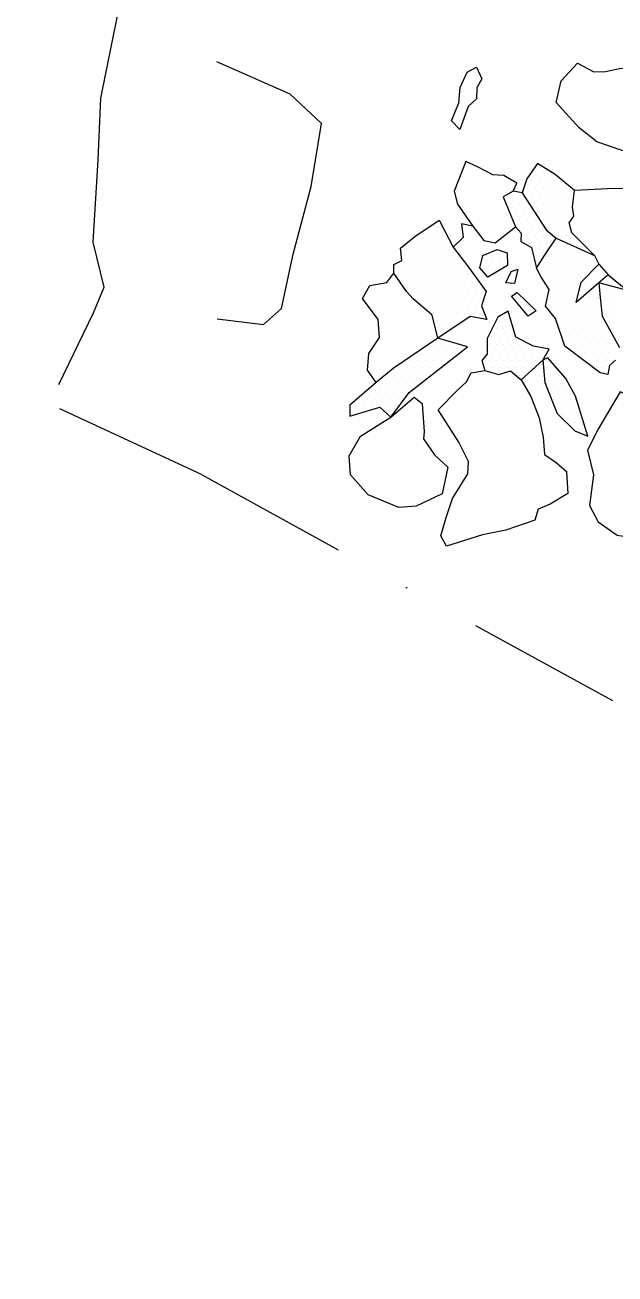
# Model space of a CAD drawing. Header units: metres. Extents: x -1500 to -960, y -1224 to -659.
# Drawn here: x -1280.4 to -1186, y -1223.9 to -1023.8 of the extents above; entities that cross this region are included whole.
import ezdxf

# ---------------------------------------------------------------- set-up
doc = ezdxf.new("R2010")
doc.units = ezdxf.units.M
doc.header["$LTSCALE"] = 25
doc.header["$MEASUREMENT"] = 0
doc.linetypes.add('STRICHPUNKTX2', pattern=[2, 1, -0.5, 0, -0.5])
doc.layers.get('0').update_dxf_attribs({"linetype": 'CONTINUOUS'})
for name, color, linetype in [('BEFUND', 1, 'CONTINUOUS'), ('GRABUNGSGRENZE', 3, 'STRICHPUNKTX2'), ('STEINE', 4, 'CONTINUOUS'), ('STEINESCHRAFF', 4, 'CONTINUOUS')]:
    doc.layers.add(name, color=color, linetype=linetype)

# ---------------------------------------------------------------- blocks, each defined once
blk = doc.blocks.new('*X9')
at = {"color": 0}
for p, q in [((-1198.75, -1047.5), (-1198.75, -1047.5)), ((-1198.125, -1046.25), (-1198.125, -1046.25)), ((-1197.5, -1047.5), (-1197.5, -1047.5)), ((-1196.25, -1047.5), (-1196.25, -1047.5)), ((-1200, -1050), (-1200, -1050)), ((-1199.375, -1048.75), (-1199.375, -1048.75)), ((-1198.75, -1050), (-1198.75, -1050)), ((-1198.125, -1048.75), (-1198.125, -1048.75)), ((-1197.5, -1050), (-1197.5, -1050)), ((-1196.875, -1048.75), (-1196.875, -1048.75)), ((-1196.25, -1050), (-1196.25, -1050)), ((-1195.625, -1048.75), (-1195.625, -1048.75)), ((-1195, -1050), (-1195, -1050)), ((-1193.75, -1050), (-1193.75, -1050)), ((-1203.125, -1051.25), (-1203.125, -1051.25)), ((-1201.875, -1051.25), (-1201.875, -1051.25)), ((-1200.625, -1051.25), (-1200.625, -1051.25)), ((-1199.375, -1051.25), (-1199.375, -1051.25)), ((-1198.125, -1051.25), (-1198.125, -1051.25)), ((-1196.875, -1051.25), (-1196.875, -1051.25)), ((-1195.625, -1051.25), (-1195.625, -1051.25)), ((-1194.375, -1051.25), (-1194.375, -1051.25)), ((-1193.125, -1051.25), (-1193.125, -1051.25)), ((-1202.5, -1052.5), (-1202.5, -1052.5)), ((-1201.875, -1053.75), (-1201.875, -1053.75)), ((-1201.25, -1052.5), (-1201.25, -1052.5)), ((-1200.625, -1053.75), (-1200.625, -1053.75)), ((-1200, -1052.5), (-1200, -1052.5)), ((-1199.375, -1053.75), (-1199.375, -1053.75)), ((-1198.75, -1052.5), (-1198.75, -1052.5)), ((-1198.125, -1053.75), (-1198.125, -1053.75)), ((-1197.5, -1052.5), (-1197.5, -1052.5)), ((-1196.875, -1053.75), (-1196.875, -1053.75)), ((-1196.25, -1052.5), (-1196.25, -1052.5)), ((-1195.625, -1053.75), (-1195.625, -1053.75)), ((-1195, -1052.5), (-1195, -1052.5)), ((-1194.375, -1053.75), (-1194.375, -1053.75)), ((-1193.75, -1052.5), (-1193.75, -1052.5)), ((-1193.125, -1053.75), (-1193.125, -1053.75)), ((-1201.25, -1055), (-1201.25, -1055)), ((-1200, -1055), (-1200, -1055)), ((-1198.75, -1055), (-1198.75, -1055)), ((-1197.5, -1055), (-1197.5, -1055)), ((-1196.25, -1055), (-1196.25, -1055)), ((-1195, -1055), (-1195, -1055)), ((-1193.75, -1055), (-1193.75, -1055)), ((-1217.5, -1057.5), (-1217.5, -1057.5)), ((-1216.25, -1057.5), (-1216.25, -1057.5)), ((-1215.625, -1056.25), (-1215.625, -1056.25)), ((-1215, -1057.5), (-1215, -1057.5)), ((-1214.375, -1056.25), (-1214.375, -1056.25)), ((-1213.75, -1057.5), (-1213.75, -1057.5)), ((-1200.625, -1056.25), (-1200.625, -1056.25)), ((-1200, -1057.5), (-1200, -1057.5)), ((-1199.375, -1056.25), (-1199.375, -1056.25)), ((-1198.75, -1057.5), (-1198.75, -1057.5)), ((-1198.125, -1056.25), (-1198.125, -1056.25)), ((-1197.5, -1057.5), (-1197.5, -1057.5)), ((-1196.875, -1056.25), (-1196.875, -1056.25)), ((-1196.25, -1057.5), (-1196.25, -1057.5)), ((-1195.625, -1056.25), (-1195.625, -1056.25)), ((-1195, -1057.5), (-1195, -1057.5)), ((-1194.375, -1056.25), (-1194.375, -1056.25)), ((-1193.75, -1057.5), (-1193.75, -1057.5)), ((-1220, -1060), (-1220, -1060)), ((-1218.75, -1060), (-1218.75, -1060)), ((-1218.125, -1058.75), (-1218.125, -1058.75)), ((-1217.5, -1060), (-1217.5, -1060)), ((-1216.875, -1058.75), (-1216.875, -1058.75)), ((-1216.25, -1060), (-1216.25, -1060)), ((-1215.625, -1058.75), (-1215.625, -1058.75)), ((-1215, -1060), (-1215, -1060)), ((-1214.375, -1058.75), (-1214.375, -1058.75)), ((-1213.75, -1060), (-1213.75, -1060)), ((-1213.125, -1058.75), (-1213.125, -1058.75)), ((-1212.5, -1060), (-1212.5, -1060)), ((-1205, -1060), (-1205, -1060)), ((-1200.625, -1058.75), (-1200.625, -1058.75)), ((-1199.375, -1058.75), (-1199.375, -1058.75)), ((-1198.75, -1060), (-1198.75, -1060)), ((-1198.125, -1058.75), (-1198.125, -1058.75)), ((-1197.5, -1060), (-1197.5, -1060)), ((-1196.875, -1058.75), (-1196.875, -1058.75)), ((-1196.25, -1060), (-1196.25, -1060)), ((-1195.625, -1058.75), (-1195.625, -1058.75)), ((-1195, -1060), (-1195, -1060)), ((-1194.375, -1058.75), (-1194.375, -1058.75)), ((-1193.75, -1060), (-1193.75, -1060)), ((-1193.125, -1058.75), (-1193.125, -1058.75)), ((-1192.5, -1060), (-1192.5, -1060)), ((-1191.875, -1058.75), (-1191.875, -1058.75)), ((-1191.25, -1060), (-1191.25, -1060)), ((-1219.375, -1061.25), (-1219.375, -1061.25)), ((-1218.125, -1061.25), (-1218.125, -1061.25)), ((-1216.875, -1061.25), (-1216.875, -1061.25)), ((-1215.625, -1061.25), (-1215.625, -1061.25)), ((-1214.375, -1061.25), (-1214.375, -1061.25)), ((-1213.125, -1061.25), (-1213.125, -1061.25)), ((-1211.875, -1061.25), (-1211.875, -1061.25)), ((-1210.625, -1061.25), (-1210.625, -1061.25)), ((-1206.875, -1061.25), (-1206.875, -1061.25)), ((-1205.625, -1061.25), (-1205.625, -1061.25)), ((-1204.375, -1061.25), (-1204.375, -1061.25)), ((-1198.125, -1061.25), (-1198.125, -1061.25)), ((-1196.875, -1061.25), (-1196.875, -1061.25)), ((-1195.625, -1061.25), (-1195.625, -1061.25)), ((-1194.375, -1061.25), (-1194.375, -1061.25)), ((-1193.125, -1061.25), (-1193.125, -1061.25)), ((-1191.875, -1061.25), (-1191.875, -1061.25)), ((-1190.625, -1061.25), (-1190.625, -1061.25)), ((-1189.375, -1061.25), (-1189.375, -1061.25)), ((-1221.25, -1062.5), (-1221.25, -1062.5)), ((-1220.625, -1063.75), (-1220.625, -1063.75)), ((-1220, -1062.5), (-1220, -1062.5)), ((-1219.375, -1063.75), (-1219.375, -1063.75)), ((-1218.75, -1062.5), (-1218.75, -1062.5)), ((-1218.125, -1063.75), (-1218.125, -1063.75)), ((-1217.5, -1062.5), (-1217.5, -1062.5)), ((-1216.875, -1063.75), (-1216.875, -1063.75)), ((-1216.25, -1062.5), (-1216.25, -1062.5)), ((-1215.625, -1063.75), (-1215.625, -1063.75)), ((-1215, -1062.5), (-1215, -1062.5)), ((-1214.375, -1063.75), (-1214.375, -1063.75)), ((-1213.75, -1062.5), (-1213.75, -1062.5)), ((-1213.125, -1063.75), (-1213.125, -1063.75)), ((-1212.5, -1062.5), (-1212.5, -1062.5)), ((-1211.875, -1063.75), (-1211.875, -1063.75)), ((-1211.25, -1062.5), (-1211.25, -1062.5)), ((-1210.625, -1063.75), (-1210.625, -1063.75)), ((-1210, -1062.5), (-1210, -1062.5)), ((-1209.375, -1063.75), (-1209.375, -1063.75)), ((-1207.5, -1062.5), (-1207.5, -1062.5)), ((-1206.25, -1062.5), (-1206.25, -1062.5)), ((-1205.625, -1063.75), (-1205.625, -1063.75)), ((-1205, -1062.5), (-1205, -1062.5)), ((-1203.75, -1062.5), (-1203.75, -1062.5)), ((-1201.875, -1063.75), (-1201.875, -1063.75)), ((-1197.5, -1062.5), (-1197.5, -1062.5)), ((-1196.875, -1063.75), (-1196.875, -1063.75)), ((-1196.25, -1062.5), (-1196.25, -1062.5)), ((-1195.625, -1063.75), (-1195.625, -1063.75)), ((-1195, -1062.5), (-1195, -1062.5)), ((-1194.375, -1063.75), (-1194.375, -1063.75)), ((-1193.75, -1062.5), (-1193.75, -1062.5)), ((-1193.125, -1063.75), (-1193.125, -1063.75)), ((-1192.5, -1062.5), (-1192.5, -1062.5)), ((-1191.875, -1063.75), (-1191.875, -1063.75)), ((-1191.25, -1062.5), (-1191.25, -1062.5)), ((-1190.625, -1063.75), (-1190.625, -1063.75)), ((-1190, -1062.5), (-1190, -1062.5)), ((-1220, -1065), (-1220, -1065)), ((-1218.75, -1065), (-1218.75, -1065)), ((-1217.5, -1065), (-1217.5, -1065)), ((-1216.25, -1065), (-1216.25, -1065)), ((-1215, -1065), (-1215, -1065)), ((-1213.75, -1065), (-1213.75, -1065)), ((-1212.5, -1065), (-1212.5, -1065)), ((-1211.25, -1065), (-1211.25, -1065)), ((-1210, -1065), (-1210, -1065)), ((-1208.75, -1065), (-1208.75, -1065)), ((-1202.5, -1065), (-1202.5, -1065)), ((-1196.25, -1065), (-1196.25, -1065)), ((-1195, -1065), (-1195, -1065)), ((-1193.75, -1065), (-1193.75, -1065)), ((-1192.5, -1065), (-1192.5, -1065)), ((-1219.375, -1066.25), (-1219.375, -1066.25)), ((-1218.125, -1066.25), (-1218.125, -1066.25)), ((-1217.5, -1067.5), (-1217.5, -1067.5)), ((-1216.875, -1066.25), (-1216.875, -1066.25)), ((-1216.25, -1067.5), (-1216.25, -1067.5)), ((-1215.625, -1066.25), (-1215.625, -1066.25)), ((-1215, -1067.5), (-1215, -1067.5)), ((-1214.375, -1066.25), (-1214.375, -1066.25)), ((-1213.75, -1067.5), (-1213.75, -1067.5)), ((-1213.125, -1066.25), (-1213.125, -1066.25)), ((-1212.5, -1067.5), (-1212.5, -1067.5)), ((-1211.875, -1066.25), (-1211.875, -1066.25)), ((-1211.25, -1067.5), (-1211.25, -1067.5)), ((-1210.625, -1066.25), (-1210.625, -1066.25)), ((-1210, -1067.5), (-1210, -1067.5)), ((-1209.375, -1066.25), (-1209.375, -1066.25)), ((-1208.75, -1067.5), (-1208.75, -1067.5)), ((-1208.125, -1066.25), (-1208.125, -1066.25)), ((-1207.5, -1067.5), (-1207.5, -1067.5)), ((-1206.875, -1066.25), (-1206.875, -1066.25)), ((-1201.25, -1067.5), (-1201.25, -1067.5)), ((-1196.25, -1067.5), (-1196.25, -1067.5)), ((-1195.625, -1066.25), (-1195.625, -1066.25)), ((-1195, -1067.5), (-1195, -1067.5)), ((-1194.375, -1066.25), (-1194.375, -1066.25)), ((-1193.75, -1067.5), (-1193.75, -1067.5)), ((-1193.125, -1066.25), (-1193.125, -1066.25)), ((-1192.5, -1067.5), (-1192.5, -1067.5)), ((-1191.875, -1066.25), (-1191.875, -1066.25)), ((-1191.25, -1067.5), (-1191.25, -1067.5)), ((-1190, -1067.5), (-1190, -1067.5)), ((-1189.375, -1066.25), (-1189.375, -1066.25)), ((-1188.75, -1067.5), (-1188.75, -1067.5)), ((-1188.125, -1066.25), (-1188.125, -1066.25)), ((-1187.5, -1067.5), (-1187.5, -1067.5)), ((-1186.875, -1066.25), (-1186.875, -1066.25)), ((-1186.25, -1067.5), (-1186.25, -1067.5)), ((-1216.875, -1068.75), (-1216.875, -1068.75)), ((-1215.625, -1068.75), (-1215.625, -1068.75)), ((-1215, -1070), (-1215, -1070)), ((-1214.375, -1068.75), (-1214.375, -1068.75)), ((-1213.75, -1070), (-1213.75, -1070)), ((-1213.125, -1068.75), (-1213.125, -1068.75)), ((-1212.5, -1070), (-1212.5, -1070)), ((-1211.875, -1068.75), (-1211.875, -1068.75)), ((-1211.25, -1070), (-1211.25, -1070)), ((-1210.625, -1068.75), (-1210.625, -1068.75)), ((-1210, -1070), (-1210, -1070)), ((-1209.375, -1068.75), (-1209.375, -1068.75)), ((-1208.75, -1070), (-1208.75, -1070)), ((-1208.125, -1068.75), (-1208.125, -1068.75)), ((-1207.5, -1070), (-1207.5, -1070)), ((-1200.625, -1068.75), (-1200.625, -1068.75)), ((-1200, -1070), (-1200, -1070)), ((-1196.875, -1068.75), (-1196.875, -1068.75)), ((-1195.625, -1068.75), (-1195.625, -1068.75)), ((-1195, -1070), (-1195, -1070)), ((-1194.375, -1068.75), (-1194.375, -1068.75)), ((-1193.75, -1070), (-1193.75, -1070)), ((-1193.125, -1068.75), (-1193.125, -1068.75)), ((-1192.5, -1070), (-1192.5, -1070)), ((-1191.875, -1068.75), (-1191.875, -1068.75)), ((-1191.25, -1070), (-1191.25, -1070)), ((-1190.625, -1068.75), (-1190.625, -1068.75)), ((-1190, -1070), (-1190, -1070)), ((-1189.375, -1068.75), (-1189.375, -1068.75)), ((-1188.75, -1070), (-1188.75, -1070)), ((-1188.125, -1068.75), (-1188.125, -1068.75)), ((-1187.5, -1070), (-1187.5, -1070)), ((-1186.875, -1068.75), (-1186.875, -1068.75)), ((-1186.25, -1070), (-1186.25, -1070)), ((-1214.375, -1071.25), (-1214.375, -1071.25)), ((-1213.125, -1071.25), (-1213.125, -1071.25)), ((-1211.875, -1071.25), (-1211.875, -1071.25)), ((-1210.625, -1071.25), (-1210.625, -1071.25)), ((-1204.375, -1071.25), (-1204.375, -1071.25)), ((-1203.125, -1071.25), (-1203.125, -1071.25)), ((-1194.375, -1071.25), (-1194.375, -1071.25)), ((-1193.125, -1071.25), (-1193.125, -1071.25)), ((-1191.875, -1071.25), (-1191.875, -1071.25)), ((-1190.625, -1071.25), (-1190.625, -1071.25)), ((-1189.375, -1071.25), (-1189.375, -1071.25)), ((-1188.125, -1071.25), (-1188.125, -1071.25)), ((-1186.875, -1071.25), (-1186.875, -1071.25)), ((-1214.375, -1073.75), (-1214.375, -1073.75)), ((-1213.75, -1072.5), (-1213.75, -1072.5)), ((-1212.5, -1072.5), (-1212.5, -1072.5)), ((-1205.625, -1073.75), (-1205.625, -1073.75)), ((-1205, -1072.5), (-1205, -1072.5)), ((-1204.375, -1073.75), (-1204.375, -1073.75)), ((-1203.75, -1072.5), (-1203.75, -1072.5)), ((-1203.125, -1073.75), (-1203.125, -1073.75)), ((-1202.5, -1072.5), (-1202.5, -1072.5)), ((-1194.375, -1073.75), (-1194.375, -1073.75)), ((-1193.75, -1072.5), (-1193.75, -1072.5)), ((-1193.125, -1073.75), (-1193.125, -1073.75)), ((-1192.5, -1072.5), (-1192.5, -1072.5)), ((-1191.875, -1073.75), (-1191.875, -1073.75)), ((-1191.25, -1072.5), (-1191.25, -1072.5)), ((-1190.625, -1073.75), (-1190.625, -1073.75)), ((-1190, -1072.5), (-1190, -1072.5)), ((-1189.375, -1073.75), (-1189.375, -1073.75)), ((-1188.75, -1072.5), (-1188.75, -1072.5)), ((-1188.125, -1073.75), (-1188.125, -1073.75)), ((-1187.5, -1072.5), (-1187.5, -1072.5)), ((-1186.875, -1073.75), (-1186.875, -1073.75)), ((-1186.25, -1072.5), (-1186.25, -1072.5)), ((-1215, -1075), (-1215, -1075)), ((-1213.75, -1075), (-1213.75, -1075)), ((-1212.5, -1075), (-1212.5, -1075)), ((-1211.25, -1075), (-1211.25, -1075)), ((-1206.25, -1075), (-1206.25, -1075)), ((-1205, -1075), (-1205, -1075)), ((-1203.75, -1075), (-1203.75, -1075)), ((-1202.5, -1075), (-1202.5, -1075)), ((-1201.25, -1075), (-1201.25, -1075)), ((-1200, -1075), (-1200, -1075)), ((-1193.75, -1075), (-1193.75, -1075)), ((-1192.5, -1075), (-1192.5, -1075)), ((-1191.25, -1075), (-1191.25, -1075)), ((-1190, -1075), (-1190, -1075)), ((-1188.75, -1075), (-1188.75, -1075)), ((-1187.5, -1075), (-1187.5, -1075)), ((-1186.25, -1075), (-1186.25, -1075)), ((-1218.75, -1077.5), (-1218.75, -1077.5)), ((-1217.5, -1077.5), (-1217.5, -1077.5)), ((-1216.875, -1076.25), (-1216.875, -1076.25)), ((-1216.25, -1077.5), (-1216.25, -1077.5)), ((-1215.625, -1076.25), (-1215.625, -1076.25)), ((-1215, -1077.5), (-1215, -1077.5)), ((-1214.375, -1076.25), (-1214.375, -1076.25)), ((-1213.75, -1077.5), (-1213.75, -1077.5)), ((-1213.125, -1076.25), (-1213.125, -1076.25)), ((-1212.5, -1077.5), (-1212.5, -1077.5)), ((-1211.875, -1076.25), (-1211.875, -1076.25)), ((-1206.25, -1077.5), (-1206.25, -1077.5)), ((-1205.625, -1076.25), (-1205.625, -1076.25)), ((-1205, -1077.5), (-1205, -1077.5)), ((-1204.375, -1076.25), (-1204.375, -1076.25)), ((-1203.75, -1077.5), (-1203.75, -1077.5)), ((-1203.125, -1076.25), (-1203.125, -1076.25)), ((-1202.5, -1077.5), (-1202.5, -1077.5)), ((-1201.875, -1076.25), (-1201.875, -1076.25)), ((-1201.25, -1077.5), (-1201.25, -1077.5)), ((-1200.625, -1076.25), (-1200.625, -1076.25)), ((-1200, -1077.5), (-1200, -1077.5)), ((-1199.375, -1076.25), (-1199.375, -1076.25)), ((-1198.75, -1077.5), (-1198.75, -1077.5)), ((-1198.125, -1076.25), (-1198.125, -1076.25)), ((-1196.875, -1076.25), (-1196.875, -1076.25)), ((-1191.875, -1076.25), (-1191.875, -1076.25)), ((-1190.625, -1076.25), (-1190.625, -1076.25)), ((-1190, -1077.5), (-1190, -1077.5)), ((-1189.375, -1076.25), (-1189.375, -1076.25)), ((-1188.75, -1077.5), (-1188.75, -1077.5)), ((-1188.125, -1076.25), (-1188.125, -1076.25)), ((-1187.5, -1077.5), (-1187.5, -1077.5)), ((-1186.875, -1076.25), (-1186.875, -1076.25)), ((-1186.25, -1077.5), (-1186.25, -1077.5)), ((-1222.5, -1080), (-1222.5, -1080)), ((-1221.25, -1080), (-1221.25, -1080)), ((-1220.625, -1078.75), (-1220.625, -1078.75)), ((-1220, -1080), (-1220, -1080)), ((-1219.375, -1078.75), (-1219.375, -1078.75)), ((-1218.75, -1080), (-1218.75, -1080)), ((-1218.125, -1078.75), (-1218.125, -1078.75)), ((-1217.5, -1080), (-1217.5, -1080)), ((-1216.875, -1078.75), (-1216.875, -1078.75)), ((-1216.25, -1080), (-1216.25, -1080)), ((-1215.625, -1078.75), (-1215.625, -1078.75)), ((-1214.375, -1078.75), (-1214.375, -1078.75)), ((-1206.875, -1078.75), (-1206.875, -1078.75)), ((-1205.625, -1078.75), (-1205.625, -1078.75)), ((-1204.375, -1078.75), (-1204.375, -1078.75)), ((-1203.125, -1078.75), (-1203.125, -1078.75)), ((-1201.875, -1078.75), (-1201.875, -1078.75)), ((-1201.25, -1080), (-1201.25, -1080)), ((-1200.625, -1078.75), (-1200.625, -1078.75)), ((-1199.375, -1078.75), (-1199.375, -1078.75)), ((-1196.875, -1078.75), (-1196.875, -1078.75)), ((-1196.25, -1080), (-1196.25, -1080)), ((-1195.625, -1078.75), (-1195.625, -1078.75)), ((-1195, -1080), (-1195, -1080)), ((-1189.375, -1078.75), (-1189.375, -1078.75)), ((-1188.125, -1078.75), (-1188.125, -1078.75)), ((-1224.375, -1081.25), (-1224.375, -1081.25)), ((-1223.125, -1081.25), (-1223.125, -1081.25)), ((-1221.875, -1081.25), (-1221.875, -1081.25)), ((-1220.625, -1081.25), (-1220.625, -1081.25)), ((-1219.375, -1081.25), (-1219.375, -1081.25)), ((-1218.125, -1081.25), (-1218.125, -1081.25)), ((-1196.875, -1081.25), (-1196.875, -1081.25)), ((-1195.625, -1081.25), (-1195.625, -1081.25)), ((-1194.375, -1081.25), (-1194.375, -1081.25)), ((-1226.875, -1083.75), (-1226.875, -1083.75)), ((-1225.625, -1083.75), (-1225.625, -1083.75)), ((-1225, -1082.5), (-1225, -1082.5)), ((-1224.375, -1083.75), (-1224.375, -1083.75)), ((-1223.75, -1082.5), (-1223.75, -1082.5)), ((-1223.125, -1083.75), (-1223.125, -1083.75)), ((-1222.5, -1082.5), (-1222.5, -1082.5)), ((-1221.875, -1083.75), (-1221.875, -1083.75)), ((-1221.25, -1082.5), (-1221.25, -1082.5)), ((-1220.625, -1083.75), (-1220.625, -1083.75)), ((-1220, -1082.5), (-1220, -1082.5)), ((-1218.75, -1082.5), (-1218.75, -1082.5)), ((-1196.25, -1082.5), (-1196.25, -1082.5)), ((-1195.625, -1083.75), (-1195.625, -1083.75)), ((-1195, -1082.5), (-1195, -1082.5)), ((-1194.375, -1083.75), (-1194.375, -1083.75)), ((-1193.75, -1082.5), (-1193.75, -1082.5)), ((-1193.125, -1083.75), (-1193.125, -1083.75)), ((-1227.5, -1085), (-1227.5, -1085)), ((-1226.25, -1085), (-1226.25, -1085)), ((-1225, -1085), (-1225, -1085)), ((-1223.75, -1085), (-1223.75, -1085)), ((-1222.5, -1085), (-1222.5, -1085)), ((-1221.25, -1085), (-1221.25, -1085)), ((-1195, -1085), (-1195, -1085)), ((-1193.75, -1085), (-1193.75, -1085)), ((-1192.5, -1085), (-1192.5, -1085)), ((-1228.125, -1086.25), (-1228.125, -1086.25)), ((-1221.875, -1086.25), (-1221.875, -1086.25)), ((-1194.375, -1086.25), (-1194.375, -1086.25)), ((-1193.75, -1087.5), (-1193.75, -1087.5)), ((-1193.125, -1086.25), (-1193.125, -1086.25)), ((-1192.5, -1087.5), (-1192.5, -1087.5)), ((-1191.875, -1086.25), (-1191.875, -1086.25)), ((-1191.25, -1087.5), (-1191.25, -1087.5)), ((-1191.875, -1088.75), (-1191.875, -1088.75)), ((-1190.625, -1088.75), (-1190.625, -1088.75))]:
    blk.add_line(p, q, dxfattribs=at)

msp = doc.modelspace()

# ---------------------------------------------------------------- linework, layer by layer
at = {"layer": 'BEFUND'}
for points in [[(-1275.03, -1081.43), (-1269.46, -1069.94), (-1267.77, -1065.82), (-1269.54, -1058.64), (-1268.69, -1045.45), (-1268.27, -1035.53), (-1264.71, -1017.82), (-1256.7, -1005.67), (-1250.21, -994.78)], [(-1249.67, -1070.89), (-1242.25, -1071.81), (-1239.36, -1069.22), (-1237.52, -1060.54), (-1234.62, -1049.72), (-1232.98, -1039.62), (-1237.96, -1034.94), (-1249.74, -1029.75)]]:
    msp.add_lwpolyline(points, dxfattribs=at)
at = {"layer": 'GRABUNGSGRENZE', "flags": 128}
for points in [[(-1252.2, -1095.84), (-1500, -980.5), (-1493.77, -659.06), (-1246.42, -782.71)], [(-1252.2, -1095.84), (-1141.57, -1156.7), (-1097.86, -1179.89), (-1042.02, -1199.13), (-1026.22, -1201.43), (-996.38, -1218.67), (-969.37, -1223.87), (-969.28, -1057.51), (-964.44, -1036.94), (-965.94, -1013.02), (-967.35, -1000.73), (-961.95, -979.05), (-960.35, -948.89), (-961.5, -929.54), (-1246.42, -782.71)]]:
    msp.add_lwpolyline(points, dxfattribs=at)
at = {"layer": 'STEINE'}
for points in [[(-1174.38, -1039.82), (-1176.01, -1043.12), (-1177.99, -1044.13), (-1184.85, -1043.92), (-1188.91, -1042.55), (-1191.7, -1040.31), (-1195.4, -1036.24), (-1194.59, -1032.79), (-1191.99, -1029.95), (-1189.35, -1031.32), (-1187.48, -1031.27), (-1184.99, -1030.77), (-1182.4, -1031.02), (-1179.86, -1030.06), (-1177.32, -1031.69), (-1175.85, -1035.3), (-1176.21, -1039.15), (-1174.38, -1039.82)], [(-1210.99, -1036.28), (-1210.79, -1033.84), (-1209.62, -1031.41), (-1208.14, -1030.6), (-1207.28, -1032.48), (-1208.1, -1033.9), (-1208.15, -1035.68), (-1209.47, -1036.89), (-1210.84, -1040.55), (-1212.16, -1039.18), (-1210.99, -1036.28)], [(-1202.27, -1050.46), (-1201.71, -1049.19), (-1203.79, -1047.92), (-1205.52, -1047.81), (-1208, -1046.54), (-1209.88, -1045.68), (-1211.72, -1050.45), (-1211.21, -1052.53), (-1208.72, -1056.04), (-1207, -1058.33), (-1205.17, -1058.73), (-1201.92, -1056.15)], [(-1189.28, -1060.78), (-1192.88, -1057.12), (-1193.34, -1055.54), (-1192.57, -1054.43), (-1192.78, -1053.01), (-1192.47, -1050.36), (-1195.56, -1047.77), (-1198.36, -1046.04), (-1200.08, -1048.48), (-1200.85, -1050.71), (-1196.99, -1056.66), (-1195.42, -1057.98)], [(-1184, -1066.37), (-1180.55, -1068.61), (-1180.19, -1066.57), (-1179.28, -1066.07), (-1178.77, -1062.51), (-1178.97, -1059.62), (-1177.7, -1058.91), (-1176.68, -1059.47), (-1175, -1057.54), (-1177.08, -1052.82), (-1179.26, -1050.99), (-1182.26, -1050.02), (-1187.19, -1050.06), (-1192.47, -1050.36)], [(-1200.85, -1050.71), (-1202.27, -1050.46), (-1203.9, -1051.37), (-1201.92, -1056.15), (-1201.01, -1057.16), (-1201.06, -1058.53), (-1199.33, -1059.45), (-1198.57, -1062.8)], [(-1214.32, -1074.01), (-1215.24, -1070.3), (-1218.28, -1067.71), (-1219.35, -1066.54), (-1221.38, -1063.6), (-1221.37, -1062.22), (-1220.1, -1061.57), (-1220.31, -1059.58), (-1218.02, -1057.71), (-1214.11, -1055.12), (-1211.88, -1059.44), (-1209.44, -1062.64), (-1206.6, -1066.5), (-1207.36, -1068.79), (-1206.5, -1071.02), (-1209.19, -1070.51), (-1214.32, -1074.01)], [(-1208.72, -1056.04), (-1210.55, -1055.68), (-1210.3, -1057.87), (-1211.88, -1059.44)], [(-1185.89, -1077.54), (-1186.85, -1078.35), (-1187.11, -1079.82), (-1188.33, -1079.57), (-1194.01, -1075.3), (-1195.48, -1070.83), (-1197.1, -1068.85), (-1196.54, -1066.21), (-1197.86, -1064.12), (-1198.57, -1062.8), (-1197.25, -1060.77), (-1195.42, -1057.98), (-1189.28, -1060.78), (-1188.57, -1062.15), (-1187.05, -1063.83), (-1184, -1066.37)], [(-1206.34, -1064.22), (-1207.61, -1062.74), (-1207.15, -1060.76), (-1204.82, -1059.8), (-1203.24, -1060.31), (-1203.19, -1062.34), (-1206.34, -1064.22)], [(-1187.05, -1063.83), (-1188.57, -1065.15), (-1192.18, -1068.29), (-1191.41, -1065.04), (-1188.57, -1062.15)], [(-1224.23, -1081.11), (-1225.6, -1079.13), (-1225.4, -1076.44), (-1223.67, -1073.9), (-1223.87, -1071.01), (-1226.41, -1067.65), (-1225.24, -1065.57), (-1222.49, -1065.07), (-1221.38, -1063.6)], [(-1203.45, -1065.13), (-1202.58, -1063.31), (-1201.52, -1062.95), (-1202.08, -1065.24), (-1203.45, -1065.13)], [(-1184, -1066.37), (-1188.57, -1065.15), (-1188.37, -1067.48), (-1188.02, -1070.48), (-1185.28, -1075.51)], [(-1202.54, -1067.27), (-1201.62, -1066.66), (-1198.58, -1069.61), (-1199.9, -1070.47), (-1202.54, -1067.27)], [(-1201.02, -1080.68), (-1197.52, -1077.53), (-1196.5, -1075.75), (-1199.04, -1075.29), (-1201.88, -1073.82), (-1203.1, -1069.65), (-1204.72, -1070.62), (-1206.45, -1074.07), (-1206.46, -1076.56), (-1207.32, -1077.57), (-1206.81, -1079.15)], [(-1221.85, -1086.65), (-1218.95, -1082.69), (-1209.6, -1075.39), (-1214.32, -1074.01), (-1221.49, -1078.83), (-1224.23, -1081.11), (-1228.45, -1084.72), (-1228.45, -1086.49), (-1223.63, -1085.02), (-1221.85, -1086.65)], [(-1197.52, -1077.53), (-1197.22, -1081.09), (-1195.24, -1086.06), (-1192.4, -1088.81), (-1190.32, -1089.67), (-1192.29, -1083.27), (-1193.86, -1080.43), (-1196.71, -1077.12), (-1197.52, -1077.53)], [(-1206.81, -1079.15), (-1204.58, -1079.81), (-1202.7, -1079.25), (-1201.02, -1080.68), (-1199.45, -1083.32), (-1198.14, -1086.77), (-1197.48, -1089.87), (-1197.28, -1092.61), (-1195.4, -1093.88), (-1193.77, -1095.36), (-1193.52, -1098.86), (-1196.37, -1100.59), (-1198.3, -1101.4), (-1198.81, -1103.12), (-1203.43, -1104.75), (-1207.19, -1105.5), (-1212.93, -1107.28), (-1213.84, -1105.65), (-1213.03, -1102.71), (-1212.01, -1099.66), (-1209.52, -1095.7), (-1209.42, -1093.72), (-1210.99, -1090.67), (-1214.28, -1085.49), (-1211.18, -1082.34), (-1209.76, -1080.97), (-1209, -1079.55), (-1206.81, -1079.15)], [(-1216.62, -1090.11), (-1214.9, -1092.7), (-1212.72, -1094.63), (-1213.63, -1098.95), (-1217.8, -1100.92), (-1220.59, -1101.13), (-1225.52, -1099.09), (-1228.31, -1095.89), (-1228.56, -1092.84), (-1226.73, -1089.69), (-1221.85, -1086.65), (-1218.14, -1083.45), (-1216.87, -1084.47), (-1216.52, -1088.99), (-1216.62, -1090.11)], [(-1177.84, -1107.61), (-1174.28, -1103.75), (-1172.2, -1101.27), (-1173.36, -1096.09), (-1175.79, -1090.19), (-1176.2, -1087.96), (-1178.94, -1085.92), (-1182.64, -1084.8), (-1183.96, -1083.08), (-1185.13, -1082.57), (-1188.64, -1088.46), (-1190.37, -1091.91), (-1189.41, -1095.87), (-1190.07, -1100.8), (-1188.65, -1103.39), (-1185.66, -1105.52), (-1182.26, -1106.08), (-1177.84, -1107.61)]]:
    msp.add_lwpolyline(points, dxfattribs=at)

# ---------------------------------------------------------------- block references
at = {"layer": 'STEINESCHRAFF'}
msp.add_blockref('*X9', (0, 0), dxfattribs=at)

doc.saveas('drawing.dxf')
